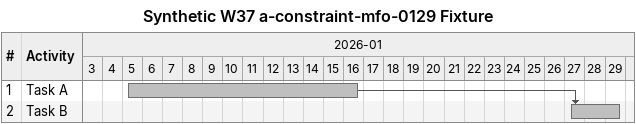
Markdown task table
Synthetic W37 a-constraint-mfo-0129 Fixture

| ID | Task | Start | Finish | Predecessors |
|---|---|---|---|---|
| 1 | Task A | 2026-01-05 | 2026-01-16 |  |
| 2 | Task B | 2026-01-27 | 2026-01-29 | 1 |
